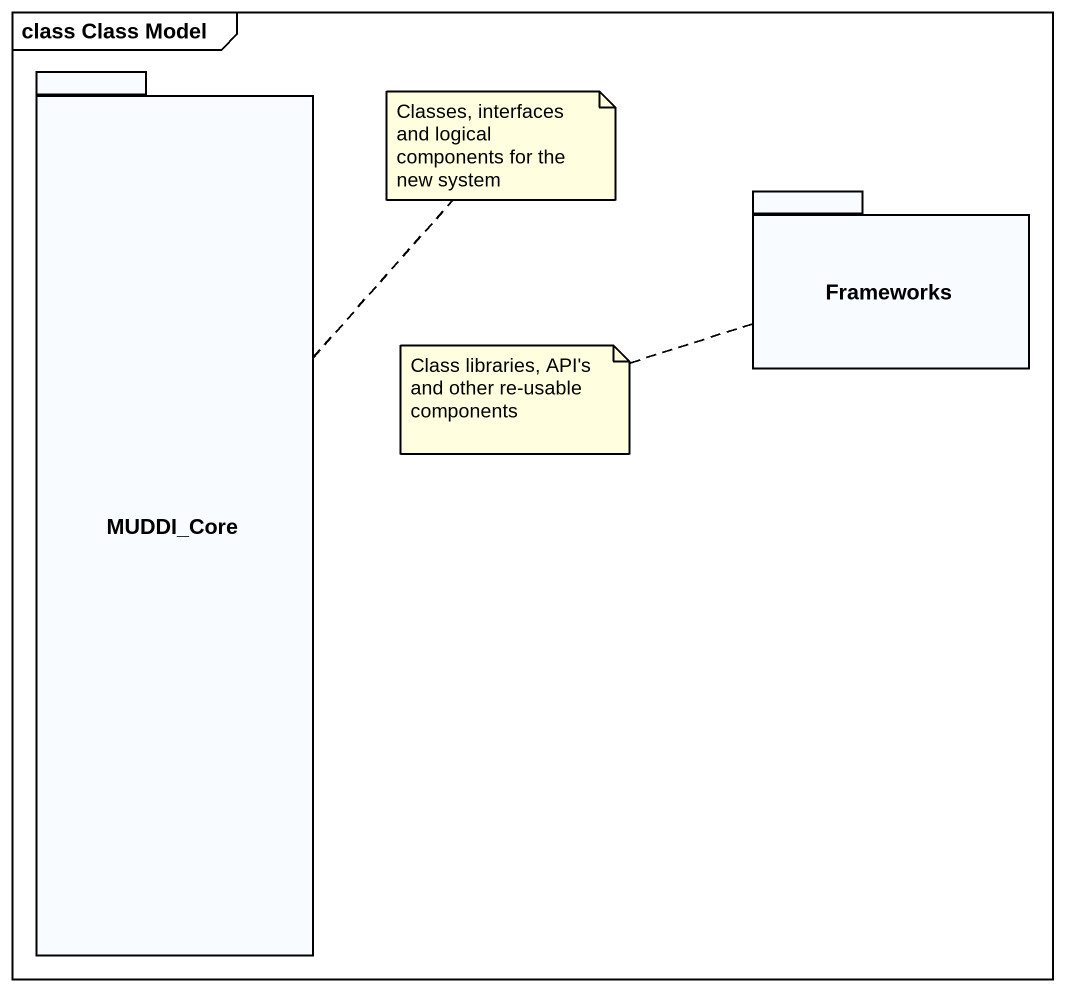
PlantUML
@startuml
mainframe class Class Model
package MUDDI_Core {
}
package Frameworks {
}
note top of MUDDI_Core : Classes, interfaces and logical components for the new system
note left of Frameworks : Class libraries, API's and other re-usable components
@enduml
